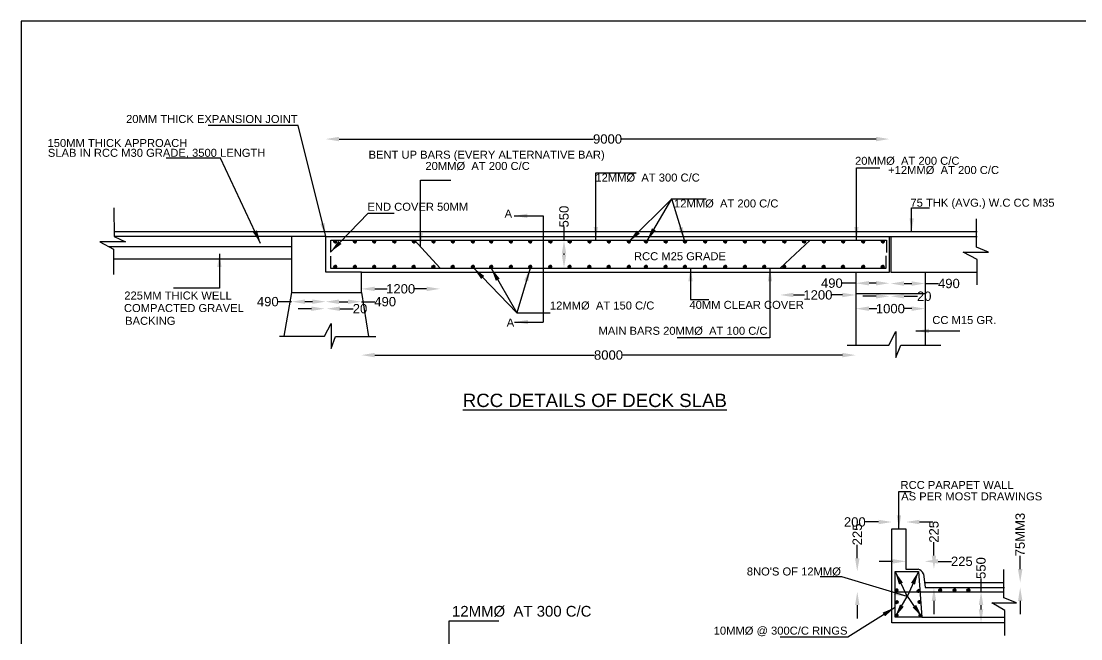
# Model space of a CAD drawing. Header units: millimetres. Extents: x 81220 to 94142, y -166114 to 12423.
# Drawn here: x 81220 to 89162, y 7793 to 12423 of the extents above; entities that cross this region are included whole.
import ezdxf

# ---------------------------------------------------------------- set-up
doc = ezdxf.new("R2010")
doc.units = ezdxf.units.MM
doc.header["$MEASUREMENT"] = 0
doc.layers.add('DRAWING', color=7, linetype='Continuous')
doc.layers.add('TEXT', color=7, linetype='Continuous')
doc.styles.get("Standard").update_dxf_attribs({"font": 'arial.ttf'})
doc.dimstyles.get("Standard").update_dxf_attribs({"dimtxt": 70, "dimasz": 100, "dimexe": 0.18, "dimexo": 0.0625, "dimgap": 0.09, "dimtad": 0, "dimdec": 0, "dimzin": 0, "dimdsep": 46, "dimtxsty": 'Standard', "dimcen": 0.09, "dimse1": 1, "dimse2": 1, "dimadec": 0, "dimazin": 0, "dimtfac": 1, "dimtdec": 0, "dimtofl": 0, "dimtmove": 0, "dimatfit": 3, "dimfxl": 1, "dimtolj": 1, "dimtzin": 0, "dimarcsym": 0})

# ---------------------------------------------------------------- blocks, each defined once
blk = doc.blocks.new('*D6')
at = {"layer": 'Defpoints', "color": 0, "transparency": 16777216}
for p in [(83247.1, 10541.7), (83502.4, 10541.7), (83247.1, 10320)]:
    blk.add_point(p, dxfattribs=at)
at = {"layer": 'DRAWING', "color": 0, "lineweight": -2, "transparency": 16777216}
for p, q in [((83247.1, 10320), (83147.1, 10320)), ((83402.4, 10320), (83347.1, 10320))]:
    blk.add_line(p, q, dxfattribs=at)
at = {"layer": 'DRAWING', "color": 0, "transparency": 16777216}
for points in [[(83347.1, 10336.6), (83347.1, 10303.3), (83247.1, 10320)], [(83402.4, 10336.6), (83402.4, 10303.3), (83502.4, 10320)]]:
    blk.add_solid(points, dxfattribs=at)
at = {"layer": 'DRAWING', "color": 0, "transparency": 16777216, "insert": (83068.3, 10320), "char_height": 70, "attachment_point": 5}
blk.add_mtext('\\A1;490', dxfattribs=at)
blk = doc.blocks.new('*D7')
at = {"layer": 'Defpoints', "color": 0, "transparency": 16777216}
for p in [(83502.4, 10541.7), (83769.4, 10541.7), (83769.4, 10319.7)]:
    blk.add_point(p, dxfattribs=at)
at = {"layer": 'DRAWING', "color": 0, "lineweight": -2, "transparency": 16777216}
for p, q in [((83602.4, 10319.7), (83669.4, 10319.7)), ((83769.4, 10319.7), (83869.4, 10319.7))]:
    blk.add_line(p, q, dxfattribs=at)
at = {"layer": 'DRAWING', "color": 0, "transparency": 16777216}
for points in [[(83602.4, 10336.3), (83602.4, 10303), (83502.4, 10319.7)], [(83669.4, 10336.3), (83669.4, 10303), (83769.4, 10319.7)]]:
    blk.add_solid(points, dxfattribs=at)
at = {"layer": 'DRAWING', "color": 0, "transparency": 16777216, "insert": (83948.1, 10319.7), "char_height": 70, "attachment_point": 5}
blk.add_mtext('\\A1;490', dxfattribs=at)
blk = doc.blocks.new('*D5')
at = {"layer": 'Defpoints', "color": 0, "transparency": 16777216}
for p in [(83495, 10298.9), (83508.7, 10296.7), (83508.7, 10267.2)]:
    blk.add_point(p, dxfattribs=at)
at = {"layer": 'DRAWING', "color": 0, "lineweight": -2, "transparency": 16777216}
for p, q in [((83395, 10267.2), (83295, 10267.2)), ((83608.7, 10267.2), (83708.7, 10267.2))]:
    blk.add_line(p, q, dxfattribs=at)
at = {"layer": 'DRAWING', "color": 0, "transparency": 16777216}
for points in [[(83395, 10283.9), (83395, 10250.6), (83495, 10267.2)], [(83608.7, 10283.9), (83608.7, 10250.6), (83508.7, 10267.2)]]:
    blk.add_solid(points, dxfattribs=at)
at = {"layer": 'DRAWING', "color": 0, "transparency": 16777216, "insert": (83759.4, 10267.2), "char_height": 70, "attachment_point": 5}
blk.add_mtext('\\A1;20', dxfattribs=at)
blk = doc.blocks.new('*D8')
at = {"layer": 'Defpoints', "color": 0, "transparency": 16777216}
for p in [(84358.9, 10573), (84358.9, 10415.9), (83769.4, 10388.9)]:
    blk.add_point(p, dxfattribs=at)
at = {"layer": 'DRAWING', "color": 0, "lineweight": -2, "transparency": 16777216}
for p, q in [((83869.4, 10415.9), (83963, 10415.9)), ((84258.9, 10415.9), (84165.3, 10415.9))]:
    blk.add_line(p, q, dxfattribs=at)
at = {"layer": 'DRAWING', "color": 0, "transparency": 16777216}
for points in [[(83869.4, 10432.6), (83869.4, 10399.3), (83769.4, 10415.9)], [(84258.9, 10432.6), (84258.9, 10399.3), (84358.9, 10415.9)]]:
    blk.add_solid(points, dxfattribs=at)
at = {"layer": 'DRAWING', "color": 0, "transparency": 16777216, "insert": (84064.1, 10415.9), "char_height": 70, "attachment_point": 5}
blk.add_mtext('\\A1;1200', dxfattribs=at)
blk = doc.blocks.new('*D9')
at = {"layer": 'Defpoints', "color": 0, "transparency": 16777216}
for p in [(85288.3, 10780.7), (85288.3, 10780.7), (85288.3, 10571.9)]:
    blk.add_point(p, dxfattribs=at)
at = {"layer": 'DRAWING', "color": 0, "lineweight": -2, "transparency": 16777216}
for p, q in [((85288.3, 10780.7), (85288.3, 10880.7)), ((85288.3, 10671.9), (85288.3, 10680.7))]:
    blk.add_line(p, q, dxfattribs=at)
at = {"layer": 'DRAWING', "color": 0, "transparency": 16777216}
for points in [[(85271.6, 10680.7), (85305, 10680.7), (85288.3, 10780.7)], [(85271.6, 10671.9), (85305, 10671.9), (85288.3, 10571.9)]]:
    blk.add_solid(points, dxfattribs=at)
at = {"layer": 'DRAWING', "color": 0, "transparency": 16777216, "insert": (85288.3, 10958), "char_height": 70, "attachment_point": 5, "rotation": 90}
blk.add_mtext('\\A1;550', dxfattribs=at)
blk = doc.blocks.new('*D10')
at = {"layer": 'Defpoints', "color": 0, "transparency": 16777216}
for p in [(87474.4, 10541.7), (87727, 10541.7), (87474.4, 10458.4)]:
    blk.add_point(p, dxfattribs=at)
at = {"layer": 'DRAWING', "color": 0, "lineweight": -2, "transparency": 16777216}
for p, q in [((87474.4, 10458.4), (87374.4, 10458.4)), ((87627, 10458.4), (87574.4, 10458.4))]:
    blk.add_line(p, q, dxfattribs=at)
at = {"layer": 'DRAWING', "color": 0, "transparency": 16777216}
for points in [[(87574.4, 10475.1), (87574.4, 10441.8), (87474.4, 10458.4)], [(87627, 10475.1), (87627, 10441.8), (87727, 10458.4)]]:
    blk.add_solid(points, dxfattribs=at)
at = {"layer": 'DRAWING', "color": 0, "transparency": 16777216, "insert": (87295.7, 10458.4), "char_height": 70, "attachment_point": 5}
blk.add_mtext('\\A1;490', dxfattribs=at)
blk = doc.blocks.new('*D11')
at = {"layer": 'Defpoints', "color": 0, "transparency": 16777216}
for p in [(87737.2, 10541.7), (87994.3, 10541.7), (87994.3, 10455.9)]:
    blk.add_point(p, dxfattribs=at)
at = {"layer": 'DRAWING', "color": 0, "lineweight": -2, "transparency": 16777216}
for p, q in [((87837.2, 10455.9), (87894.3, 10455.9)), ((87994.3, 10455.9), (88094.3, 10455.9))]:
    blk.add_line(p, q, dxfattribs=at)
at = {"layer": 'DRAWING', "color": 0, "transparency": 16777216}
for points in [[(87837.2, 10472.6), (87837.2, 10439.3), (87737.2, 10455.9)], [(87894.3, 10472.6), (87894.3, 10439.3), (87994.3, 10455.9)]]:
    blk.add_solid(points, dxfattribs=at)
at = {"layer": 'DRAWING', "color": 0, "transparency": 16777216, "insert": (88173, 10455.9), "char_height": 70, "attachment_point": 5}
blk.add_mtext('\\A1;490', dxfattribs=at)
blk = doc.blocks.new('*D12')
at = {"layer": 'Defpoints', "color": 0, "transparency": 16777216}
for p in [(87727, 10399), (87737.2, 10399), (87737.2, 10360.7)]:
    blk.add_point(p, dxfattribs=at)
at = {"layer": 'DRAWING', "color": 0, "lineweight": -2, "transparency": 16777216}
for p, q in [((87627, 10360.7), (87527, 10360.7)), ((87837.2, 10360.7), (87937.2, 10360.7))]:
    blk.add_line(p, q, dxfattribs=at)
at = {"layer": 'DRAWING', "color": 0, "transparency": 16777216}
for points in [[(87627, 10377.3), (87627, 10344), (87727, 10360.7)], [(87837.2, 10377.3), (87837.2, 10344), (87737.2, 10360.7)]]:
    blk.add_solid(points, dxfattribs=at)
at = {"layer": 'DRAWING', "color": 0, "transparency": 16777216, "insert": (87987.9, 10360.7), "char_height": 70, "attachment_point": 5}
blk.add_mtext('\\A1;20', dxfattribs=at)
blk = doc.blocks.new('*D13')
at = {"layer": 'Defpoints', "color": 0, "transparency": 16777216}
for p in [(87474.4, 10268.3), (87994.3, 10267.7), (87994.3, 10267.7)]:
    blk.add_point(p, dxfattribs=at)
at = {"layer": 'DRAWING', "color": 0, "lineweight": -2, "transparency": 16777216}
for p, q in [((87574.4, 10267.7), (87633.1, 10267.7)), ((87894.3, 10267.7), (87835.5, 10267.7))]:
    blk.add_line(p, q, dxfattribs=at)
at = {"layer": 'DRAWING', "color": 0, "transparency": 16777216}
for points in [[(87574.4, 10284.4), (87574.4, 10251), (87474.4, 10267.7)], [(87894.3, 10284.4), (87894.3, 10251), (87994.3, 10267.7)]]:
    blk.add_solid(points, dxfattribs=at)
at = {"layer": 'DRAWING', "color": 0, "transparency": 16777216, "insert": (87734.3, 10267.7), "char_height": 70, "attachment_point": 5}
blk.add_mtext('\\A1;1000', dxfattribs=at)
blk = doc.blocks.new('*D14')
at = {"layer": 'Defpoints', "color": 0, "transparency": 16777216}
for p in [(83769.4, 10388.9), (87474.4, 10038.3), (83769.4, 9919.6)]:
    blk.add_point(p, dxfattribs=at)
at = {"layer": 'DRAWING', "color": 0, "lineweight": -2, "transparency": 16777216}
for p, q in [((83869.4, 9919.6), (85517.4, 9919.6)), ((87374.4, 9919.6), (85726.4, 9919.6))]:
    blk.add_line(p, q, dxfattribs=at)
at = {"layer": 'DRAWING', "color": 0, "transparency": 16777216}
for points in [[(83869.4, 9936.2), (83869.4, 9902.9), (83769.4, 9919.6)], [(87374.4, 9936.2), (87374.4, 9902.9), (87474.4, 9919.6)]]:
    blk.add_solid(points, dxfattribs=at)
at = {"layer": 'DRAWING', "color": 0, "transparency": 16777216, "insert": (85621.9, 9919.6), "char_height": 70, "attachment_point": 5}
blk.add_mtext('\\A1;8000', dxfattribs=at)
blk = doc.blocks.new('*D15')
at = {"layer": 'Defpoints', "color": 0, "lineweight": -2, "transparency": 16777216}
for p, q in [((83602.4, 11539.2), (85510.2, 11539.2)), ((87627, 11539.2), (85719.2, 11539.2))]:
    blk.add_line(p, q, dxfattribs=at)
at = {"layer": 'Defpoints', "color": 0, "transparency": 16777216}
for p in [(87727, 11539.2), (83502.4, 10809.4), (87727, 10809.4)]:
    blk.add_point(p, dxfattribs=at)
for points in [[(83602.4, 11555.8), (83602.4, 11522.5), (83502.4, 11539.2)], [(87627, 11555.8), (87627, 11522.5), (87727, 11539.2)]]:
    blk.add_solid(points, dxfattribs=at)
at = {"layer": 'Defpoints', "color": 0, "transparency": 16777216, "insert": (85614.7, 11539.2), "char_height": 70, "attachment_point": 5}
blk.add_mtext('\\A1;9000', dxfattribs=at)
blk = doc.blocks.new('*D16')
at = {"layer": 'Defpoints', "color": 0, "transparency": 16777216}
for p in [(86907.9, 10571.9), (87474.4, 10541.7), (87474.4, 10370.3)]:
    blk.add_point(p, dxfattribs=at)
at = {"layer": 'DRAWING', "color": 0, "lineweight": -2, "transparency": 16777216}
for p, q in [((87007.9, 10370.3), (87090, 10370.3)), ((87374.4, 10370.3), (87292.4, 10370.3))]:
    blk.add_line(p, q, dxfattribs=at)
at = {"layer": 'DRAWING', "color": 0, "transparency": 16777216}
for points in [[(87007.9, 10386.9), (87007.9, 10353.6), (86907.9, 10370.3)], [(87374.4, 10386.9), (87374.4, 10353.6), (87474.4, 10370.3)]]:
    blk.add_solid(points, dxfattribs=at)
at = {"layer": 'DRAWING', "color": 0, "transparency": 16777216, "insert": (87191.2, 10370.3), "char_height": 70, "attachment_point": 5}
blk.add_mtext('\\A1;1200', dxfattribs=at)
blk = doc.blocks.new('*D24')
at = {"layer": 'Defpoints', "color": 0, "transparency": 16777216}
for p in [(88413.8, 8145.8), (88413.8, 8145.8), (88413.8, 7912.4)]:
    blk.add_point(p, dxfattribs=at)
at = {"layer": 'TEXT', "color": 0, "lineweight": -2, "transparency": 16777216}
for p, q in [((88413.8, 8145.8), (88413.8, 8245.8)), ((88413.8, 8012.4), (88413.8, 8045.8))]:
    blk.add_line(p, q, dxfattribs=at)
at = {"layer": 'TEXT', "color": 0, "transparency": 16777216}
for points in [[(88397.1, 8045.8), (88430.5, 8045.8), (88413.8, 8145.8)], [(88397.1, 8012.4), (88430.5, 8012.4), (88413.8, 7912.4)]]:
    blk.add_solid(points, dxfattribs=at)
at = {"layer": 'TEXT', "color": 0, "transparency": 16777216, "insert": (88413.8, 8323.1), "char_height": 70, "attachment_point": 5, "rotation": 90}
blk.add_mtext('\\A1;550', dxfattribs=at)
blk = doc.blocks.new('*D25')
at = {"layer": 'Defpoints', "color": 0, "transparency": 16777216}
for p in [(87851.4, 8369.2), (87991.5, 8373.3), (87991.5, 8372.3)]:
    blk.add_point(p, dxfattribs=at)
at = {"layer": 'TEXT', "color": 0, "lineweight": -2, "transparency": 16777216}
for p, q in [((87751.4, 8373.3), (87651.4, 8373.3)), ((88091.5, 8373.3), (88191.5, 8373.3))]:
    blk.add_line(p, q, dxfattribs=at)
at = {"layer": 'TEXT', "color": 0, "transparency": 16777216}
for points in [[(87751.4, 8390), (87751.4, 8356.7), (87851.4, 8373.3)], [(88091.5, 8390), (88091.5, 8356.7), (87991.5, 8373.3)]]:
    blk.add_solid(points, dxfattribs=at)
at = {"layer": 'TEXT', "color": 0, "transparency": 16777216, "insert": (88269.8, 8373.3), "char_height": 70, "attachment_point": 5}
blk.add_mtext('\\A1;225', dxfattribs=at)
blk = doc.blocks.new('*D26')
at = {"layer": 'Defpoints', "color": 0, "transparency": 16777216}
for p in [(88060.9, 8316.3), (88067.9, 8316.3), (88066.8, 8176.6)]:
    blk.add_point(p, dxfattribs=at)
at = {"layer": 'TEXT', "color": 0, "lineweight": -2, "transparency": 16777216}
for p, q in [((88060.9, 8416.3), (88060.9, 8516.3)), ((88060.9, 8076.6), (88060.9, 7976.6))]:
    blk.add_line(p, q, dxfattribs=at)
at = {"layer": 'TEXT', "color": 0, "transparency": 16777216}
for points in [[(88044.2, 8416.3), (88077.6, 8416.3), (88060.9, 8316.3)], [(88044.2, 8076.6), (88077.6, 8076.6), (88060.9, 8176.6)]]:
    blk.add_solid(points, dxfattribs=at)
at = {"layer": 'TEXT', "color": 0, "transparency": 16777216, "insert": (88060.9, 8594.6), "char_height": 70, "attachment_point": 5, "rotation": 90}
blk.add_mtext('\\A1;225', dxfattribs=at)
blk = doc.blocks.new('*D27')
at = {"layer": 'Defpoints', "color": 0, "transparency": 16777216}
for p in [(87745.7, 8668.4), (87745.7, 8617.4), (87851.4, 8617.4)]:
    blk.add_point(p, dxfattribs=at)
at = {"layer": 'TEXT', "color": 0, "lineweight": -2, "transparency": 16777216}
for p, q in [((87645.7, 8668.4), (87545.7, 8668.4)), ((87951.4, 8668.4), (88051.4, 8668.4))]:
    blk.add_line(p, q, dxfattribs=at)
at = {"layer": 'TEXT', "color": 0, "transparency": 16777216}
for points in [[(87645.7, 8685), (87645.7, 8651.7), (87745.7, 8668.4)], [(87951.4, 8685), (87951.4, 8651.7), (87851.4, 8668.4)]]:
    blk.add_solid(points, dxfattribs=at)
at = {"layer": 'TEXT', "color": 0, "transparency": 16777216, "insert": (87467.8, 8668.4), "char_height": 70, "attachment_point": 5}
blk.add_mtext('\\A1;200', dxfattribs=at)
blk = doc.blocks.new('*D28')
at = {"layer": 'Defpoints', "color": 0, "transparency": 16777216}
for p in [(87486.2, 8297), (87769.4, 8297), (87769.4, 8145.8)]:
    blk.add_point(p, dxfattribs=at)
at = {"layer": 'TEXT', "color": 0, "lineweight": -2, "transparency": 16777216}
for p, q in [((87486.2, 8397), (87486.2, 8497)), ((87486.2, 8045.8), (87486.2, 7945.8))]:
    blk.add_line(p, q, dxfattribs=at)
at = {"layer": 'TEXT', "color": 0, "transparency": 16777216}
for points in [[(87469.5, 8397), (87502.9, 8397), (87486.2, 8297)], [(87469.5, 8045.8), (87502.9, 8045.8), (87486.2, 8145.8)]]:
    blk.add_solid(points, dxfattribs=at)
at = {"layer": 'TEXT', "color": 0, "transparency": 16777216, "insert": (87486.2, 8575.3), "char_height": 70, "attachment_point": 5, "rotation": 90}
blk.add_mtext('\\A1;225', dxfattribs=at)
blk = doc.blocks.new('*D29')
at = {"layer": 'Defpoints', "color": 0, "transparency": 16777216}
for p in [(88584.2, 8215.4), (88707.3, 8215.4), (88584.2, 8176.6)]:
    blk.add_point(p, dxfattribs=at)
at = {"layer": 'TEXT', "color": 0, "lineweight": -2, "transparency": 16777216}
for p, q in [((88707.3, 8315.4), (88707.3, 8415.4)), ((88707.3, 8076.6), (88707.3, 7976.6))]:
    blk.add_line(p, q, dxfattribs=at)
at = {"layer": 'TEXT', "color": 0, "transparency": 16777216}
for points in [[(88690.7, 8315.4), (88724, 8315.4), (88707.3, 8215.4)], [(88690.7, 8076.6), (88724, 8076.6), (88707.3, 8176.6)]]:
    blk.add_solid(points, dxfattribs=at)
at = {"layer": 'TEXT', "color": 0, "transparency": 16777216, "insert": (88707.3, 8574), "char_height": 70, "attachment_point": 5, "rotation": 90}
blk.add_mtext('\\A1;75MM3', dxfattribs=at)

msp = doc.modelspace()

# ---------------------------------------------------------------- hatches: boundary and pattern name
at = {"layer": 'DRAWING'}
h = msp.add_hatch(dxfattribs=at)
h.set_pattern_fill('ANSI31', color=256, style=0)
h.set_pattern_definition([(45, (30288.30379, 148.90231), (-0.08838834765, 0.08838834765), [])])
h.paths.add_polyline_path([(83584, 10770.3, 0.409166), (83573.7, 10780.7), (83573.3, 10780.7, 0.409166), (83563.1, 10770.3, 1)])
h = msp.add_hatch(dxfattribs=at)
h.set_pattern_fill('ANSI31', color=256, style=0)
h.set_pattern_definition([(45, (30436.09925, 148.90231), (-0.08838834765, 0.08838834765), [])])
h.paths.add_polyline_path([(83731.8, 10770.3, 0.409166), (83721.5, 10780.7), (83721.1, 10780.7, 0.409166), (83710.9, 10770.3, 1)])
h = msp.add_hatch(dxfattribs=at)
h.set_pattern_fill('ANSI31', color=256, style=0)
h.set_pattern_definition([(45, (30580.9176, 148.90231), (-0.08838834765, 0.08838834765), [])])
h.paths.add_polyline_path([(83876.6, 10770.3, 0.409166), (83866.3, 10780.7), (83866, 10780.7, 0.409166), (83855.7, 10770.3, 1)])
h = msp.add_hatch(dxfattribs=at)
h.set_pattern_fill('ANSI31', color=256, style=0)
h.set_pattern_definition([(45, (30731.60862, 148.90231), (-0.08838834765, 0.08838834765), [])])
h.paths.add_polyline_path([(84027.3, 10770.3, 0.409166), (84017, 10780.7), (84016.7, 10780.7, 0.409166), (84006.4, 10770.3, 1)])
h = msp.add_hatch(dxfattribs=at)
h.set_pattern_fill('ANSI31', color=256, style=0)
h.set_pattern_definition([(45, (30877.02297, 148.90231), (-0.08838834765, 0.08838834765), [])])
h.paths.add_polyline_path([(84172.7, 10770.3, 0.409166), (84162.4, 10780.7), (84162.1, 10780.7, 0.409166), (84151.8, 10770.3, 1)])
h = msp.add_hatch(dxfattribs=at)
h.set_pattern_fill('ANSI31', color=256, style=0)
h.set_pattern_definition([(45, (31024.81843, 148.90231), (-0.08838834765, 0.08838834765), [])])
h.paths.add_polyline_path([(84320.5, 10770.3, 0.409166), (84310.2, 10780.7), (84309.9, 10780.7, 0.409166), (84299.6, 10770.3, 1)])
h = msp.add_hatch(dxfattribs=at)
h.set_pattern_fill('ANSI31', color=256, style=0)
h.set_pattern_definition([(45, (31169.63677, 148.90231), (-0.08838834765, 0.08838834765), [])])
h.paths.add_polyline_path([(84465.3, 10770.3, 0.409166), (84455, 10780.7), (84454.7, 10780.7, 0.409166), (84444.4, 10770.3, 1)])
h = msp.add_hatch(dxfattribs=at)
h.set_pattern_fill('ANSI31', color=256, style=0)
h.set_pattern_definition([(45, (31320.3278, 148.90231), (-0.08838834765, 0.08838834765), [])])
h.paths.add_polyline_path([(84616, 10770.3, 0.409166), (84605.7, 10780.7), (84605.4, 10780.7, 0.409166), (84595.1, 10770.3, 1)])
h = msp.add_hatch(dxfattribs=at)
h.set_pattern_fill('ANSI31', color=256, style=0)
h.set_pattern_definition([(45, (31457.49108, 148.90231), (-0.08838834765, 0.08838834765), [])])
h.paths.add_polyline_path([(84753.1, 10770.3, 0.409166), (84742.9, 10780.7), (84742.5, 10780.7, 0.409166), (84732.3, 10770.3, 1)])
h = msp.add_hatch(dxfattribs=at)
h.set_pattern_fill('ANSI31', color=256, style=0)
h.set_pattern_definition([(45, (31605.28654, 148.90231), (-0.08838834765, 0.08838834765), [])])
h.paths.add_polyline_path([(84900.9, 10770.3, 0.409166), (84890.7, 10780.7), (84890.3, 10780.7, 0.409166), (84880.1, 10770.3, 1)])
h = msp.add_hatch(dxfattribs=at)
h.set_pattern_fill('ANSI31', color=256, style=0)
h.set_pattern_definition([(45, (31750.10488, 148.90231), (-0.08838834765, 0.08838834765), [])])
h.paths.add_polyline_path([(85045.8, 10770.3, 0.409166), (85035.5, 10780.7), (85035.1, 10780.7, 0.409166), (85024.9, 10770.3, 1)])
h = msp.add_hatch(dxfattribs=at)
h.set_pattern_fill('ANSI31', color=256, style=0)
h.set_pattern_definition([(45, (31900.79591, 148.90231), (-0.08838834765, 0.08838834765), [])])
h.paths.add_polyline_path([(85196.5, 10770.3, 0.409166), (85186.2, 10780.7), (85185.8, 10780.7, 0.409166), (85175.6, 10770.3, 1)])
h = msp.add_hatch(dxfattribs=at)
h.set_pattern_fill('ANSI31', color=256, style=0)
h.set_pattern_definition([(45, (32045.9232, 148.90231), (-0.08838834765, 0.08838834765), [])])
h.paths.add_polyline_path([(85341.6, 10770.3, 0.409166), (85331.3, 10780.7), (85331, 10780.7, 0.409166), (85320.7, 10770.3, 1)])
h = msp.add_hatch(dxfattribs=at)
h.set_pattern_fill('ANSI31', color=256, style=0)
h.set_pattern_definition([(45, (32193.71866, 148.90231), (-0.08838834765, 0.08838834765), [])])
h.paths.add_polyline_path([(85489.4, 10770.3, 0.409166), (85479.1, 10780.7), (85478.8, 10780.7, 0.409166), (85468.5, 10770.3, 1)])
h = msp.add_hatch(dxfattribs=at)
h.set_pattern_fill('ANSI31', color=256, style=0)
h.set_pattern_definition([(45, (32338.53701, 148.90231), (-0.08838834765, 0.08838834765), [])])
h.paths.add_polyline_path([(85634.2, 10770.3, 0.409166), (85623.9, 10780.7), (85623.6, 10780.7, 0.409166), (85613.3, 10770.3, 1)])
h = msp.add_hatch(dxfattribs=at)
h.set_pattern_fill('ANSI31', color=256, style=0)
h.set_pattern_definition([(45, (32489.22803, 148.90231), (-0.08838834765, 0.08838834765), [])])
h.paths.add_polyline_path([(85784.9, 10770.3, 0.409166), (85774.6, 10780.7), (85774.3, 10780.7, 0.409166), (85764, 10770.3, 1)])
h = msp.add_hatch(dxfattribs=at)
h.set_pattern_fill('ANSI31', color=256, style=0)
h.set_pattern_definition([(45, (32617.26628, 148.90231), (-0.08838834765, 0.08838834765), [])])
h.paths.add_polyline_path([(85912.9, 10770.3, 0.409166), (85902.7, 10780.7), (85902.3, 10780.7, 0.409166), (85892.1, 10770.3, 1)])
h = msp.add_hatch(dxfattribs=at)
h.set_pattern_fill('ANSI31', color=256, style=0)
h.set_pattern_definition([(45, (32765.06174, 148.90231), (-0.08838834765, 0.08838834765), [])])
h.paths.add_polyline_path([(86060.7, 10770.3, 0.409166), (86050.5, 10780.7), (86050.1, 10780.7, 0.409166), (86039.9, 10770.3, 1)])
h = msp.add_hatch(dxfattribs=at)
h.set_pattern_fill('ANSI31', color=256, style=0)
h.set_pattern_definition([(45, (32909.88009, 148.90231), (-0.08838834765, 0.08838834765), [])])
h.paths.add_polyline_path([(86205.5, 10770.3, 0.409166), (86195.3, 10780.7), (86194.9, 10780.7, 0.409166), (86184.7, 10770.3, 1)])
h = msp.add_hatch(dxfattribs=at)
h.set_pattern_fill('ANSI31', color=256, style=0)
h.set_pattern_definition([(45, (33060.57111, 148.90231), (-0.08838834765, 0.08838834765), [])])
h.paths.add_polyline_path([(86356.2, 10770.3, 0.409166), (86346, 10780.7), (86345.6, 10780.7, 0.409166), (86335.4, 10770.3, 1)])
h = msp.add_hatch(dxfattribs=at)
h.set_pattern_fill('ANSI31', color=256, style=0)
h.set_pattern_definition([(45, (33211.32741, 148.90231), (-0.08838834765, 0.08838834765), [])])
h.paths.add_polyline_path([(86507, 10770.3, 0.409166), (86496.7, 10780.7), (86496.4, 10780.7, 0.409166), (86486.1, 10770.3, 1)])
h = msp.add_hatch(dxfattribs=at)
h.set_pattern_fill('ANSI31', color=256, style=0)
h.set_pattern_definition([(45, (33359.12287, 148.90231), (-0.08838834765, 0.08838834765), [])])
h.paths.add_polyline_path([(86654.8, 10770.3, 0.409166), (86644.5, 10780.7), (86644.2, 10780.7, 0.409166), (86633.9, 10770.3, 1)])
h = msp.add_hatch(dxfattribs=at)
h.set_pattern_fill('ANSI31', color=256, style=0)
h.set_pattern_definition([(45, (33503.94121, 148.90231), (-0.08838834765, 0.08838834765), [])])
h.paths.add_polyline_path([(86799.6, 10770.3, 0.409166), (86789.3, 10780.7), (86789, 10780.7, 0.409166), (86778.7, 10770.3, 1)])
h = msp.add_hatch(dxfattribs=at)
h.set_pattern_fill('ANSI31', color=256, style=0)
h.set_pattern_definition([(45, (33654.63224, 148.90231), (-0.08838834765, 0.08838834765), [])])
h.paths.add_polyline_path([(86950.3, 10770.3, 0.409166), (86940, 10780.7), (86939.7, 10780.7, 0.409166), (86929.4, 10770.3, 1)])
h = msp.add_hatch(dxfattribs=at)
h.set_pattern_fill('ANSI31', color=256, style=0)
h.set_pattern_definition([(45, (33801.97813, 148.90231), (-0.08838834765, 0.08838834765), [])])
h.paths.add_polyline_path([(87097.6, 10770.3, 0.409166), (87087.4, 10780.7), (87087, 10780.7, 0.409166), (87076.8, 10770.3, 1)])
h = msp.add_hatch(dxfattribs=at)
h.set_pattern_fill('ANSI31', color=256, style=0)
h.set_pattern_definition([(45, (33949.77359, 148.90231), (-0.08838834765, 0.08838834765), [])])
h.paths.add_polyline_path([(87245.4, 10770.3, 0.409166), (87235.2, 10780.7), (87234.8, 10780.7, 0.409166), (87224.6, 10770.3, 1)])
h = msp.add_hatch(dxfattribs=at)
h.set_pattern_fill('ANSI31', color=256, style=0)
h.set_pattern_definition([(45, (34094.59193, 148.90231), (-0.08838834765, 0.08838834765), [])])
h.paths.add_polyline_path([(87390.2, 10770.3, 0.409166), (87380, 10780.7), (87379.6, 10780.7, 0.409166), (87369.4, 10770.3, 1)])
h = msp.add_hatch(dxfattribs=at)
h.set_pattern_fill('ANSI31', color=256, style=0)
h.set_pattern_definition([(45, (34245.28296, 148.90231), (-0.08838834765, 0.08838834765), [])])
h.paths.add_polyline_path([(87540.9, 10770.3, 0.409166), (87530.7, 10780.7), (87530.3, 10780.7, 0.409166), (87520.1, 10770.3, 1)])
h = msp.add_hatch(dxfattribs=at)
h.set_pattern_fill('ANSI31', color=256, style=0)
h.set_pattern_definition([(45, (34392.1049, 148.90231), (-0.08838834765, 0.08838834765), [])])
h.paths.add_polyline_path([(87687.8, 10770.3, 0.409166), (87677.5, 10780.7), (87677.1, 10780.7, 0.409166), (87666.9, 10770.3, 1)])
h = msp.add_hatch(dxfattribs=at)
h.set_pattern_fill('ANSI31', color=256, style=0)
h.set_pattern_definition([(315, (30287.43719, 21203.69272), (-0.08838834765, -0.08838834765), [])])
h.paths.add_polyline_path([(83562.2, 10582.3, 0.409166), (83572.5, 10571.9), (83572.8, 10571.9, 0.409166), (83583.1, 10582.3, 1)])
h = msp.add_hatch(dxfattribs=at)
h.set_pattern_fill('ANSI31', color=256, style=0)
h.set_pattern_definition([(315, (30435.23265, 21203.69272), (-0.08838834765, -0.08838834765), [])])
h.paths.add_polyline_path([(83730.9, 10582.3, -0.409166), (83720.6, 10571.9), (83720.3, 10571.9, -0.409166), (83710, 10582.3, -1)])
h = msp.add_hatch(dxfattribs=at)
h.set_pattern_fill('ANSI31', color=256, style=0)
h.set_pattern_definition([(315, (30580.051, 21203.69272), (-0.08838834765, -0.08838834765), [])])
h.paths.add_polyline_path([(83875.7, 10582.3, -0.409166), (83865.5, 10571.9), (83865.1, 10571.9, -0.409166), (83854.8, 10582.3, -1)])
h = msp.add_hatch(dxfattribs=at)
h.set_pattern_fill('ANSI31', color=256, style=0)
h.set_pattern_definition([(315, (30730.74202, 21203.69272), (-0.08838834765, -0.08838834765), [])])
h.paths.add_polyline_path([(84026.4, 10582.3, -0.409166), (84016.1, 10571.9), (84015.8, 10571.9, -0.409166), (84005.5, 10582.3, -1)])
h = msp.add_hatch(dxfattribs=at)
h.set_pattern_fill('ANSI31', color=256, style=0)
h.set_pattern_definition([(315, (30876.15637, 21203.69272), (-0.08838834765, -0.08838834765), [])])
h.paths.add_polyline_path([(84171.8, 10582.3, -0.409166), (84161.6, 10571.9), (84161.2, 10571.9, -0.409166), (84150.9, 10582.3, -1)])
h = msp.add_hatch(dxfattribs=at)
h.set_pattern_fill('ANSI31', color=256, style=0)
h.set_pattern_definition([(315, (31023.95183, 21203.69272), (-0.08838834765, -0.08838834765), [])])
h.paths.add_polyline_path([(84319.6, 10582.3, -0.409166), (84309.4, 10571.9), (84309, 10571.9, -0.409166), (84298.7, 10582.3, -1)])
h = msp.add_hatch(dxfattribs=at)
h.set_pattern_fill('ANSI31', color=256, style=0)
h.set_pattern_definition([(315, (31168.77018, 21203.69272), (-0.08838834765, -0.08838834765), [])])
h.paths.add_polyline_path([(84464.4, 10582.3, -0.409166), (84454.2, 10571.9), (84453.8, 10571.9, -0.409166), (84443.6, 10582.3, -1)])
h = msp.add_hatch(dxfattribs=at)
h.set_pattern_fill('ANSI31', color=256, style=0)
h.set_pattern_definition([(315, (31319.4612, 21203.69272), (-0.08838834765, -0.08838834765), [])])
h.paths.add_polyline_path([(84615.1, 10582.3, -0.409166), (84604.9, 10571.9), (84604.5, 10571.9, -0.409166), (84594.2, 10582.3, -1)])
h = msp.add_hatch(dxfattribs=at)
h.set_pattern_fill('ANSI31', color=256, style=0)
h.set_pattern_definition([(315, (31456.62448, 21203.69272), (-0.08838834765, -0.08838834765), [])])
h.paths.add_polyline_path([(84752.3, 10582.3, -0.409166), (84742, 10571.9), (84741.7, 10571.9, -0.409166), (84731.4, 10582.3, -1)])
h = msp.add_hatch(dxfattribs=at)
h.set_pattern_fill('ANSI31', color=256, style=0)
h.set_pattern_definition([(315, (31604.41994, 21203.69272), (-0.08838834765, -0.08838834765), [])])
h.paths.add_polyline_path([(84900.1, 10582.3, -0.409166), (84889.8, 10571.9), (84889.5, 10571.9, -0.409166), (84879.2, 10582.3, -1)])
h = msp.add_hatch(dxfattribs=at)
h.set_pattern_fill('ANSI31', color=256, style=0)
h.set_pattern_definition([(315, (31749.23829, 21203.69272), (-0.08838834765, -0.08838834765), [])])
h.paths.add_polyline_path([(85044.9, 10582.3, -0.409166), (85034.6, 10571.9), (85034.3, 10571.9, -0.409166), (85024, 10582.3, -1)])
h = msp.add_hatch(dxfattribs=at)
h.set_pattern_fill('ANSI31', color=256, style=0)
h.set_pattern_definition([(315, (31899.92931, 21203.69272), (-0.08838834765, -0.08838834765), [])])
h.paths.add_polyline_path([(85195.6, 10582.3, -0.409166), (85185.3, 10571.9), (85185, 10571.9, -0.409166), (85174.7, 10582.3, -1)])
h = msp.add_hatch(dxfattribs=at)
h.set_pattern_fill('ANSI31', color=256, style=0)
h.set_pattern_definition([(315, (32045.0566, 21203.69272), (-0.08838834765, -0.08838834765), [])])
h.paths.add_polyline_path([(85340.7, 10582.3, -0.409166), (85330.5, 10571.9), (85330.1, 10571.9, -0.409166), (85319.8, 10582.3, -1)])
h = msp.add_hatch(dxfattribs=at)
h.set_pattern_fill('ANSI31', color=256, style=0)
h.set_pattern_definition([(315, (32192.85206, 21203.69272), (-0.08838834765, -0.08838834765), [])])
h.paths.add_polyline_path([(85488.5, 10582.3, -0.409166), (85478.3, 10571.9), (85477.9, 10571.9, -0.409166), (85467.6, 10582.3, -1)])
h = msp.add_hatch(dxfattribs=at)
h.set_pattern_fill('ANSI31', color=256, style=0)
h.set_pattern_definition([(315, (32337.67041, 21203.69272), (-0.08838834765, -0.08838834765), [])])
h.paths.add_polyline_path([(85633.3, 10582.3, -0.409166), (85623.1, 10571.9), (85622.7, 10571.9, -0.409166), (85612.5, 10582.3, -1)])
h = msp.add_hatch(dxfattribs=at)
h.set_pattern_fill('ANSI31', color=256, style=0)
h.set_pattern_definition([(315, (32488.36143, 21203.69272), (-0.08838834765, -0.08838834765), [])])
h.paths.add_polyline_path([(85784, 10582.3, -0.409166), (85773.8, 10571.9), (85773.4, 10571.9, -0.409166), (85763.2, 10582.3, -1)])
h = msp.add_hatch(dxfattribs=at)
h.set_pattern_fill('ANSI31', color=256, style=0)
h.set_pattern_definition([(315, (32616.39968, 21203.69272), (-0.08838834765, -0.08838834765), [])])
h.paths.add_polyline_path([(85912.1, 10582.3, -0.409166), (85901.8, 10571.9), (85901.4, 10571.9, -0.409166), (85891.2, 10582.3, -1)])
h = msp.add_hatch(dxfattribs=at)
h.set_pattern_fill('ANSI31', color=256, style=0)
h.set_pattern_definition([(315, (32764.19514, 21203.69272), (-0.08838834765, -0.08838834765), [])])
h.paths.add_polyline_path([(86059.9, 10582.3, -0.409166), (86049.6, 10571.9), (86049.2, 10571.9, -0.409166), (86039, 10582.3, -1)])
h = msp.add_hatch(dxfattribs=at)
h.set_pattern_fill('ANSI31', color=256, style=0)
h.set_pattern_definition([(315, (32909.01349, 21203.69272), (-0.08838834765, -0.08838834765), [])])
h.paths.add_polyline_path([(86204.7, 10582.3, -0.409166), (86194.4, 10571.9), (86194.1, 10571.9, -0.409166), (86183.8, 10582.3, -1)])
h = msp.add_hatch(dxfattribs=at)
h.set_pattern_fill('ANSI31', color=256, style=0)
h.set_pattern_definition([(315, (33059.70451, 21203.69272), (-0.08838834765, -0.08838834765), [])])
h.paths.add_polyline_path([(86355.4, 10582.3, -0.409166), (86345.1, 10571.9), (86344.7, 10571.9, -0.409166), (86334.5, 10582.3, -1)])
h = msp.add_hatch(dxfattribs=at)
h.set_pattern_fill('ANSI31', color=256, style=0)
h.set_pattern_definition([(315, (33210.46081, 21203.69272), (-0.08838834765, -0.08838834765), [])])
h.paths.add_polyline_path([(86506.1, 10582.3, -0.409166), (86495.9, 10571.9), (86495.5, 10571.9, -0.409166), (86485.2, 10582.3, -1)])
h = msp.add_hatch(dxfattribs=at)
h.set_pattern_fill('ANSI31', color=256, style=0)
h.set_pattern_definition([(315, (33358.25627, 21203.69272), (-0.08838834765, -0.08838834765), [])])
h.paths.add_polyline_path([(86653.9, 10582.3, -0.409166), (86643.7, 10571.9), (86643.3, 10571.9, -0.409166), (86633, 10582.3, -1)])
h = msp.add_hatch(dxfattribs=at)
h.set_pattern_fill('ANSI31', color=256, style=0)
h.set_pattern_definition([(315, (33503.07462, 21203.69272), (-0.08838834765, -0.08838834765), [])])
h.paths.add_polyline_path([(86798.7, 10582.3, -0.409166), (86788.5, 10571.9), (86788.1, 10571.9, -0.409166), (86777.9, 10582.3, -1)])
h = msp.add_hatch(dxfattribs=at)
h.set_pattern_fill('ANSI31', color=256, style=0)
h.set_pattern_definition([(315, (33653.76564, 21203.69272), (-0.08838834765, -0.08838834765), [])])
h.paths.add_polyline_path([(86949.4, 10582.3, -0.409166), (86939.2, 10571.9), (86938.8, 10571.9, -0.409166), (86928.6, 10582.3, -1)])
h = msp.add_hatch(dxfattribs=at)
h.set_pattern_fill('ANSI31', color=256, style=0)
h.set_pattern_definition([(315, (33801.11153, 21203.69272), (-0.08838834765, -0.08838834765), [])])
h.paths.add_polyline_path([(87096.8, 10582.3, -0.409166), (87086.5, 10571.9), (87086.2, 10571.9, -0.409166), (87075.9, 10582.3, -1)])
h = msp.add_hatch(dxfattribs=at)
h.set_pattern_fill('ANSI31', color=256, style=0)
h.set_pattern_definition([(315, (33948.90699, 21203.69272), (-0.08838834765, -0.08838834765), [])])
h.paths.add_polyline_path([(87244.6, 10582.3, -0.409166), (87234.3, 10571.9), (87234, 10571.9, -0.409166), (87223.7, 10582.3, -1)])
h = msp.add_hatch(dxfattribs=at)
h.set_pattern_fill('ANSI31', color=256, style=0)
h.set_pattern_definition([(315, (34093.72534, 21203.69272), (-0.08838834765, -0.08838834765), [])])
h.paths.add_polyline_path([(87389.4, 10582.3, -0.409166), (87379.1, 10571.9), (87378.8, 10571.9, -0.409166), (87368.5, 10582.3, -1)])
h = msp.add_hatch(dxfattribs=at)
h.set_pattern_fill('ANSI31', color=256, style=0)
h.set_pattern_definition([(315, (34244.41636, 21203.69272), (-0.08838834765, -0.08838834765), [])])
h.paths.add_polyline_path([(87540.1, 10582.3, -0.409166), (87529.8, 10571.9), (87529.5, 10571.9, -0.409166), (87519.2, 10582.3, -1)])
h = msp.add_hatch(dxfattribs=at)
h.set_pattern_fill('ANSI31', color=256, style=0)
h.set_pattern_definition([(315, (34391.2383, 21203.69272), (-0.08838834765, -0.08838834765), [])])
h.paths.add_polyline_path([(87686.9, 10582.3, -0.409166), (87676.6, 10571.9), (87676.3, 10571.9, -0.409166), (87666, 10582.3, -1)])
h = msp.add_hatch(dxfattribs=at)
h.set_pattern_fill('ANSI31', color=256, style=0)
h.set_pattern_definition([(315, (34494.64593, 18777.55027), (-0.08838834765, -0.08838834765), [])])
h.paths.add_polyline_path([(87790.3, 8156.2, -0.409166), (87780, 8145.8), (87779.7, 8145.8, -0.409166), (87769.4, 8156.2, -1)])
h = msp.add_hatch(dxfattribs=at)
h.set_pattern_fill('ANSI31', color=256, style=0)
h.set_pattern_definition([(315, (34660.99208, 18772.58525), (-0.08838834765, -0.08838834765), [])])
h.paths.add_polyline_path([(87956.6, 8151.2, -0.409166), (87946.4, 8140.8), (87946, 8140.8, -0.409166), (87935.8, 8151.2, -1)])
h = msp.add_hatch(dxfattribs=at)
h.set_pattern_fill('ANSI31', color=256, style=0)
h.set_pattern_definition([(315, (34821.46556, 18779.08517), (-0.08838834765, -0.08838834765), [])])
h.paths.add_polyline_path([(88117.1, 8157.7, -0.409166), (88106.9, 8147.3), (88106.5, 8147.3, -0.409166), (88096.3, 8157.7, -1)])
h = msp.add_hatch(dxfattribs=at)
h.set_pattern_fill('ANSI31', color=256, style=0)
h.set_pattern_definition([(315, (34929.28929, 18778.04954), (-0.08838834765, -0.08838834765), [])])
h.paths.add_polyline_path([(88224.9, 8156.7, -0.409166), (88214.7, 8146.3), (88214.3, 8146.3, -0.409166), (88204.1, 8156.7, -1)])
h = msp.add_hatch(dxfattribs=at)
h.set_pattern_fill('ANSI31', color=256, style=0)
h.set_pattern_definition([(315, (35033.63306, 18778.58421), (-0.08838834765, -0.08838834765), [])])
h.paths.add_polyline_path([(88329.3, 8157.2, -0.409166), (88319, 8146.8), (88318.7, 8146.8, -0.409166), (88308.4, 8157.2, -1)])
h = msp.add_hatch(dxfattribs=at)
h.set_pattern_fill('ANSI31', color=256, style=0)
h.set_pattern_definition([(315, (34495.98364, 18688.75435), (-0.08838834765, -0.08838834765), [])])
h.paths.add_polyline_path([(87791.6, 8067.4, -0.409166), (87781.4, 8057), (87781, 8057, -0.409166), (87770.8, 8067.4, -1)])
h = msp.add_hatch(dxfattribs=at)
h.set_pattern_fill('ANSI31', color=256, style=0)
h.set_pattern_definition([(315, (34667.43422, 18690.75276), (-0.08838834765, -0.08838834765), [])])
h.paths.add_polyline_path([(87963.1, 8069.4, -0.409166), (87952.8, 8059), (87952.5, 8059, -0.409166), (87942.2, 8069.4, -1)])
h = msp.add_hatch(dxfattribs=at)
h.set_pattern_fill('ANSI31', color=256, style=0)
h.set_pattern_definition([(315, (34495.66249, 18587.77027), (-0.08838834765, -0.08838834765), [])])
h.paths.add_polyline_path([(87791.3, 7966.4, -0.409166), (87781.1, 7956), (87780.7, 7956, -0.409166), (87770.5, 7966.4, -1)])
h = msp.add_hatch(dxfattribs=at)
h.set_pattern_fill('ANSI31', color=256, style=0)
h.set_pattern_definition([(315, (34675.50968, 18588.17265), (-0.08838834765, -0.08838834765), [])])
h.paths.add_polyline_path([(87971.2, 7966.8, -0.409166), (87960.9, 7956.4), (87960.6, 7956.4, -0.409166), (87950.3, 7966.8, -1)])

# ---------------------------------------------------------------- linework, layer by layer
for points in [[(94140.6, 12422.8), (81220.2, 12422.8), (81220.2, 3108.8), (94140.6, 3108.8)], [(87971.2, 7955.5), (87769.4, 7955.5), (87769.4, 8297), (87944.3, 8297)]]:
    msp.add_lwpolyline(points, close=True, dxfattribs=at)
for points in [[(81915.3, 11023.2), (81916.3, 10809.4), (82001.1, 10768.4), (81808.8, 10768.4), (81912.6, 10714.4), (81912.6, 10523.9)], [(88383.9, 10446.2), (88383.9, 10636.2), (88279.9, 10690.3), (88470.1, 10690.3), (88380.3, 10728.5), (88380.3, 10941.1)], [(81916.1, 10845.9), (88385.5, 10845.9)], [(83247.1, 10809.4), (83247.1, 10388.9), (83769.4, 10388.9), (83769.4, 10541.7), (83502.4, 10541.7), (83502.4, 10809.4), (83247.1, 10809.4), (81916.3, 10809.4)], [(83502.4, 10809.4), (88385.5, 10809.4)], [(83769.4, 10541.7), (87727, 10541.7), (87727, 10809.4)], [(87737.2, 10809.4), (87737.2, 10541.7), (88380.3, 10541.7)], [(83247.1, 10732.4), (81878, 10732.4)], [(83539.7, 10692.1), (83539.7, 10780.7), (87704.3, 10780.7), (87704.3, 10689)], [(84167.7, 10780.1), (84358.9, 10573)], [(87134.3, 10780.7), (86907.9, 10571.9)], [(83538.8, 10660.5), (83538.8, 10571.9), (87703.4, 10571.9), (87703.4, 10663.6)], [(83247.1, 10637.5), (81912.6, 10637.5)], [(87474.4, 10541.7), (87474.4, 9995)], [(87994.3, 10541.7), (87994.3, 9993.8)], [(83247.1, 10388.9), (83188.5, 10061)], [(83769.4, 10388.9), (83822.9, 10058.2)], [(87474.4, 10380.6), (87994.3, 10380.6)], [(83155.4, 10061), (83493, 10061), (83543.6, 10155.4), (83543.6, 9969.9), (83576.4, 10058.2), (83877, 10058.2)], [(87411.1, 9995), (87722.3, 9995), (87774.2, 10097.4), (87774.2, 9900.3), (87813.4, 9993.8), (88111.9, 9993.8)], [(88590.3, 7912.4), (87745.7, 7912.4), (87745.7, 8617.4), (87851.4, 8617.4), (87851.4, 8315.8), (87942.1, 8315.8)], [(87981.8, 8278.9), (87994.3, 8176.6), (88590, 8176.6)], [(88591, 7818.3), (88591, 8005.1), (88493.6, 8062.6), (88679.6, 8062.6), (88584.2, 8100.4), (88584.2, 8311.7)], [(87989.6, 8215.4), (88584.2, 8215.4)], [(87769.4, 8145.8), (88584.2, 8145.8)], [(87971.2, 7955.5), (88591, 7955.5)]]:
    msp.add_lwpolyline(points, dxfattribs=at)
for centre in [(83573.5, 10770.3), (83721.3, 10770.3), (83866.1, 10770.3), (84016.8, 10770.3), (84162.2, 10770.3), (84310, 10770.3), (84454.9, 10770.3), (84605.6, 10770.3), (84742.7, 10770.3), (84890.5, 10770.3), (85035.3, 10770.3), (85186, 10770.3), (85331.1, 10770.3), (85478.9, 10770.3), (85623.8, 10770.3), (85774.5, 10770.3), (85902.5, 10770.3), (86050.3, 10770.3), (86195.1, 10770.3), (86345.8, 10770.3), (86496.6, 10770.3), (86644.3, 10770.3), (86789.2, 10770.3), (86939.9, 10770.3), (87087.2, 10770.3), (87235, 10770.3), (87379.8, 10770.3), (87530.5, 10770.3), (87677.3, 10770.3), (83572.7, 10582.3), (83720.5, 10582.3), (83865.3, 10582.3), (84016, 10582.3), (84161.4, 10582.3), (84309.2, 10582.3), (84454, 10582.3), (84604.7, 10582.3), (84741.8, 10582.3), (84889.6, 10582.3), (85034.5, 10582.3), (85185.2, 10582.3), (85330.3, 10582.3), (85478.1, 10582.3), (85622.9, 10582.3), (85773.6, 10582.3), (85901.6, 10582.3), (86049.4, 10582.3), (86194.2, 10582.3), (86344.9, 10582.3), (86495.7, 10582.3), (86643.5, 10582.3), (86788.3, 10582.3), (86939, 10582.3), (87086.3, 10582.3), (87234.1, 10582.3), (87378.9, 10582.3), (87529.6, 10582.3), (87676.5, 10582.3), (87779.9, 8156.2), (87946.2, 8151.2), (88106.7, 8157.7), (88214.5, 8156.7), (88318.9, 8157.2), (87781.2, 8067.4), (87952.7, 8069.4), (87780.9, 7966.4), (87960.7, 7966.8)]:
    msp.add_circle(centre, 10.4, dxfattribs=at)
msp.add_arc((87925.3, 8257.9), 60.2, 20.33491, 73.86894, dxfattribs=at)

# ---------------------------------------------------------------- texts
at = {"layer": 'DRAWING', "color": 7}
msp.add_text('12MMØ  AT 300 C/C ', height=80.162, rotation=0.01749, dxfattribs=at).set_placement((84448.9, 7958.9))
at = {"layer": 'TEXT'}
for s, height, p in [('20MM THICK EXPANSION JOINT', 60, (82006.4, 11659.5)), ('150MM THICK APPROACH', 60, (81417.6, 11479.5)), ('SLAB IN RCC M30 GRADE, 3500 LENGTH', 60, (81420.2, 11406.1)), ('BENT UP BARS (EVERY ALTERNATIVE BAR)', 60, (83823.7, 11391.9)), ('20MMØ  AT 200 C/C ', 60, (84249.6, 11307.4)), ('20MMØ  AT 200 C/C ', 60, (87469.5, 11346.1)), ('12MMØ  AT 300 C/C ', 60, (85523.5, 11220.5)), ('+12MMØ  AT 200 C/C ', 60, (87717.4, 11277.1)), ('END COVER 50MM', 60, (83815.4, 11001.6)), ('12MMØ  AT 200 C/C ', 60, (86112.8, 11026.4)), ('75 THK (AVG.) W.C CC M35', 60, (87884.6, 11031.9)), ('A', 60, (84843.2, 10949.9)), ('RCC M25 GRADE', 60, (85812.9, 10630.7)), ('225MM THICK WELL ', 60, (81992.9, 10336.2)), ('12MMØ  AT 150 C/C ', 60, (85182.7, 10261.3)), ('40MM CLEAR COVER', 60, (86228.5, 10266.1)), ('COMPACTED GRAVEL ', 60, (81990.2, 10242.3)), ('BACKING', 60, (81999.1, 10146.5)), ('A', 60, (84858.8, 10133.7)), ('CC M15 GR.', 60, (88048.5, 10152.4)), ('MAIN BARS 20MMØ  AT 100 C/C ', 60, (85546.7, 10071.7)), ('%%URCC DETAILS OF DECK SLAB', 100, (84529.7, 9530.2)), ('RCC PARAPET WALL', 60, (87810.4, 8915.8)), ('AS PER MOST DRAWINGS', 60, (87815.4, 8830.5)), ("8NO'S OF 12MMØ", 60, (86658.3, 8267.4)), ('10MMØ @ 300C/C RINGS', 60, (86410.1, 7823.9))]:
    msp.add_text(s, height=height, dxfattribs=at).set_placement(p)

# ---------------------------------------------------------------- dimensions: what is measured, and where the dimension line sits
at = {"layer": 'Defpoints'}
dim = msp.add_linear_dim(base=(87727, 11539.2), p1=(83502.4, 10809.4), p2=(87727, 10809.4), text='9000', dimstyle='Standard', override={"dimfxl": 2000}, dxfattribs=at)
dim.commit()
dim.dimension.update_dxf_attribs({"geometry": '*D15', "text_midpoint": (85614.7, 11539.2)})
at = {"layer": 'DRAWING'}
dim = msp.add_linear_dim(base=(85288.3, 10780.7), p1=(85288.3, 10571.9), p2=(85288.3, 10780.7), angle=90, text='550', dimstyle='Standard', override={"dimfxl": 2000}, dxfattribs=at)
dim.commit()
dim.dimension.update_dxf_attribs({"geometry": '*D9', "text_midpoint": (85288.3, 10958)})
for base, p1, p2, text, picture, middle in [((84358.9, 10415.9), (83769.4, 10388.9), (84358.9, 10573), '1200', '*D8', (84064.1, 10415.9)), ((87474.4, 10370.3), (86907.9, 10571.9), (87474.4, 10541.7), '1200', '*D16', (87191.2, 10370.3)), ((83247.1, 10320), (83502.4, 10541.7), (83247.1, 10541.7), '490', '*D6', (83068.3, 10320)), ((83769.4, 10319.7), (83502.4, 10541.7), (83769.4, 10541.7), '490', '*D7', (83948.1, 10319.7)), ((87474.4, 10458.4), (87727, 10541.7), (87474.4, 10541.7), '490', '*D10', (87295.7, 10458.4)), ((87994.3, 10455.9), (87737.2, 10541.7), (87994.3, 10541.7), '490', '*D11', (88173, 10455.9)), ((87737.2, 10360.7), (87727, 10399), (87737.2, 10399), '20', '*D12', (87987.9, 10360.7)), ((83769.4, 9919.6), (87474.4, 10038.3), (83769.4, 10388.9), '8000', '*D14', (85621.9, 9919.6)), ((83508.7, 10267.2), (83495, 10298.9), (83508.7, 10296.7), '20', '*D5', (83759.4, 10267.2)), ((87994.3, 10267.7), (87474.4, 10268.3), (87994.3, 10267.7), '1000', '*D13', (87734.3, 10267.7))]:
    dim = msp.add_linear_dim(base=base, p1=p1, p2=p2, text=text, dimstyle='Standard', override={"dimfxl": 2000}, dxfattribs=at)
    dim.commit()
    dim.dimension.update_dxf_attribs({"geometry": picture, "text_midpoint": middle})
at = {"layer": 'TEXT'}
for base, p1, p2, text, picture, middle in [((87745.7, 8668.4), (87851.4, 8617.4), (87745.7, 8617.4), '200', '*D27', (87467.8, 8668.4)), ((87991.5, 8373.3), (87851.4, 8369.2), (87991.5, 8372.3), '225', '*D25', (88269.8, 8373.3))]:
    dim = msp.add_linear_dim(base=base, p1=p1, p2=p2, text=text, dimstyle='Standard', dxfattribs=at)
    dim.commit()
    dim.dimension.update_dxf_attribs({"geometry": picture, "text_midpoint": middle})
for base, p1, p2, text, picture, middle in [((88060.9, 8316.3), (88066.8, 8176.6), (88067.9, 8316.3), '225', '*D26', (88060.9, 8594.6)), ((88707.3, 8215.4), (88584.2, 8176.6), (88584.2, 8215.4), '75MM3', '*D29', (88707.3, 8574)), ((87486.2, 8297), (87769.4, 8145.8), (87769.4, 8297), '225', '*D28', (87486.2, 8575.3))]:
    dim = msp.add_linear_dim(base=base, p1=p1, p2=p2, angle=90, text=text, dimstyle='Standard', dxfattribs=at)
    dim.commit()
    dim.dimension.update_dxf_attribs({"geometry": picture, "text_midpoint": middle})
dim = msp.add_linear_dim(base=(88413.8, 8145.8), p1=(88413.8, 7912.4), p2=(88413.8, 8145.8), angle=90, text='550', dimstyle='Standard', override={"dimtxt": 70}, dxfattribs=at)
dim.commit()
dim.dimension.update_dxf_attribs({"geometry": '*D24', "text_midpoint": (88413.8, 8323.1)})

# ---------------------------------------------------------------- leaders
at = {"layer": 'DRAWING'}
for points in [[(83502.4, 10809.4), (83296.3, 11639.8), (82620.4, 11639.8)], [(83014.7, 10756.9), (82713.9, 11396.6), (82305.6, 11396.6)], [(85527.1, 10780.7), (85527.1, 11287), (85828.3, 11287)], [(87480.1, 10780.7), (87480.1, 11322.6), (87655.8, 11322.6)], [(85774.5, 10770.3), (86096.8, 11091.7), (86354.3, 11091.7)], [(85911, 10776.3), (86096.8, 11091.7)], [(86192.1, 10780.2), (86096.8, 11091.7)], [(83538.8, 10692.1), (83821.7, 10983.8), (84015.5, 10983.8)], [(84914, 10963.5), (85132.4, 10963.5), (85132.4, 10167.4)], [(87893.4, 10845.9), (87893.4, 11024.6), (88026.5, 11024.6)], [(82705.6, 10678.9), (82705.6, 10422.5), (82360.7, 10422.5)], [(84610, 10573.3), (84933.9, 10236.9), (85184.3, 10236.9)], [(84742, 10571.9), (84933.9, 10236.9)], [(85034.6, 10571.9), (84933.9, 10236.9)], [(86832, 10571.9), (86832, 10048.8), (86135.2, 10048.8)], [(86236.4, 10571.9), (86236.4, 10336.3), (86374.5, 10336.3)], [(84918.2, 10167.4), (85132.4, 10167.4)], [(87924.2, 10100.7), (88255.6, 10100.7)], [(87798.6, 8617.4), (87798.6, 8897.8), (87890.7, 8897.8)], [(87769.4, 8297), (87861.1, 8109.1)], [(87944.3, 8297), (87861.1, 8109.1)], [(87861.1, 8109.1), (87370.9, 8256.3), (87208.7, 8256.3)], [(87769.4, 7955.5), (87861.1, 8109.1)], [(87971.2, 7955.5), (87852.8, 8126.2)], [(87769.4, 8028.5), (87416.6, 7805.2), (86909.5, 7805.2)], [(84427.4, 6896.9), (84427.4, 7926.2), (84800.9, 7926.2)]]:
    msp.add_leader(points, dimstyle='Standard', override={"dimgap": 0.09, "dimtad": 0}, dxfattribs=at)
at = {"layer": 'TEXT'}
msp.add_leader([(84213.5, 10735.4), (84213.5, 11232.1), (84439.1, 11232.1)], dimstyle='Standard', override={"dimgap": 0.09, "dimtad": 0}, dxfattribs=at)

doc.saveas('drawing.dxf')
